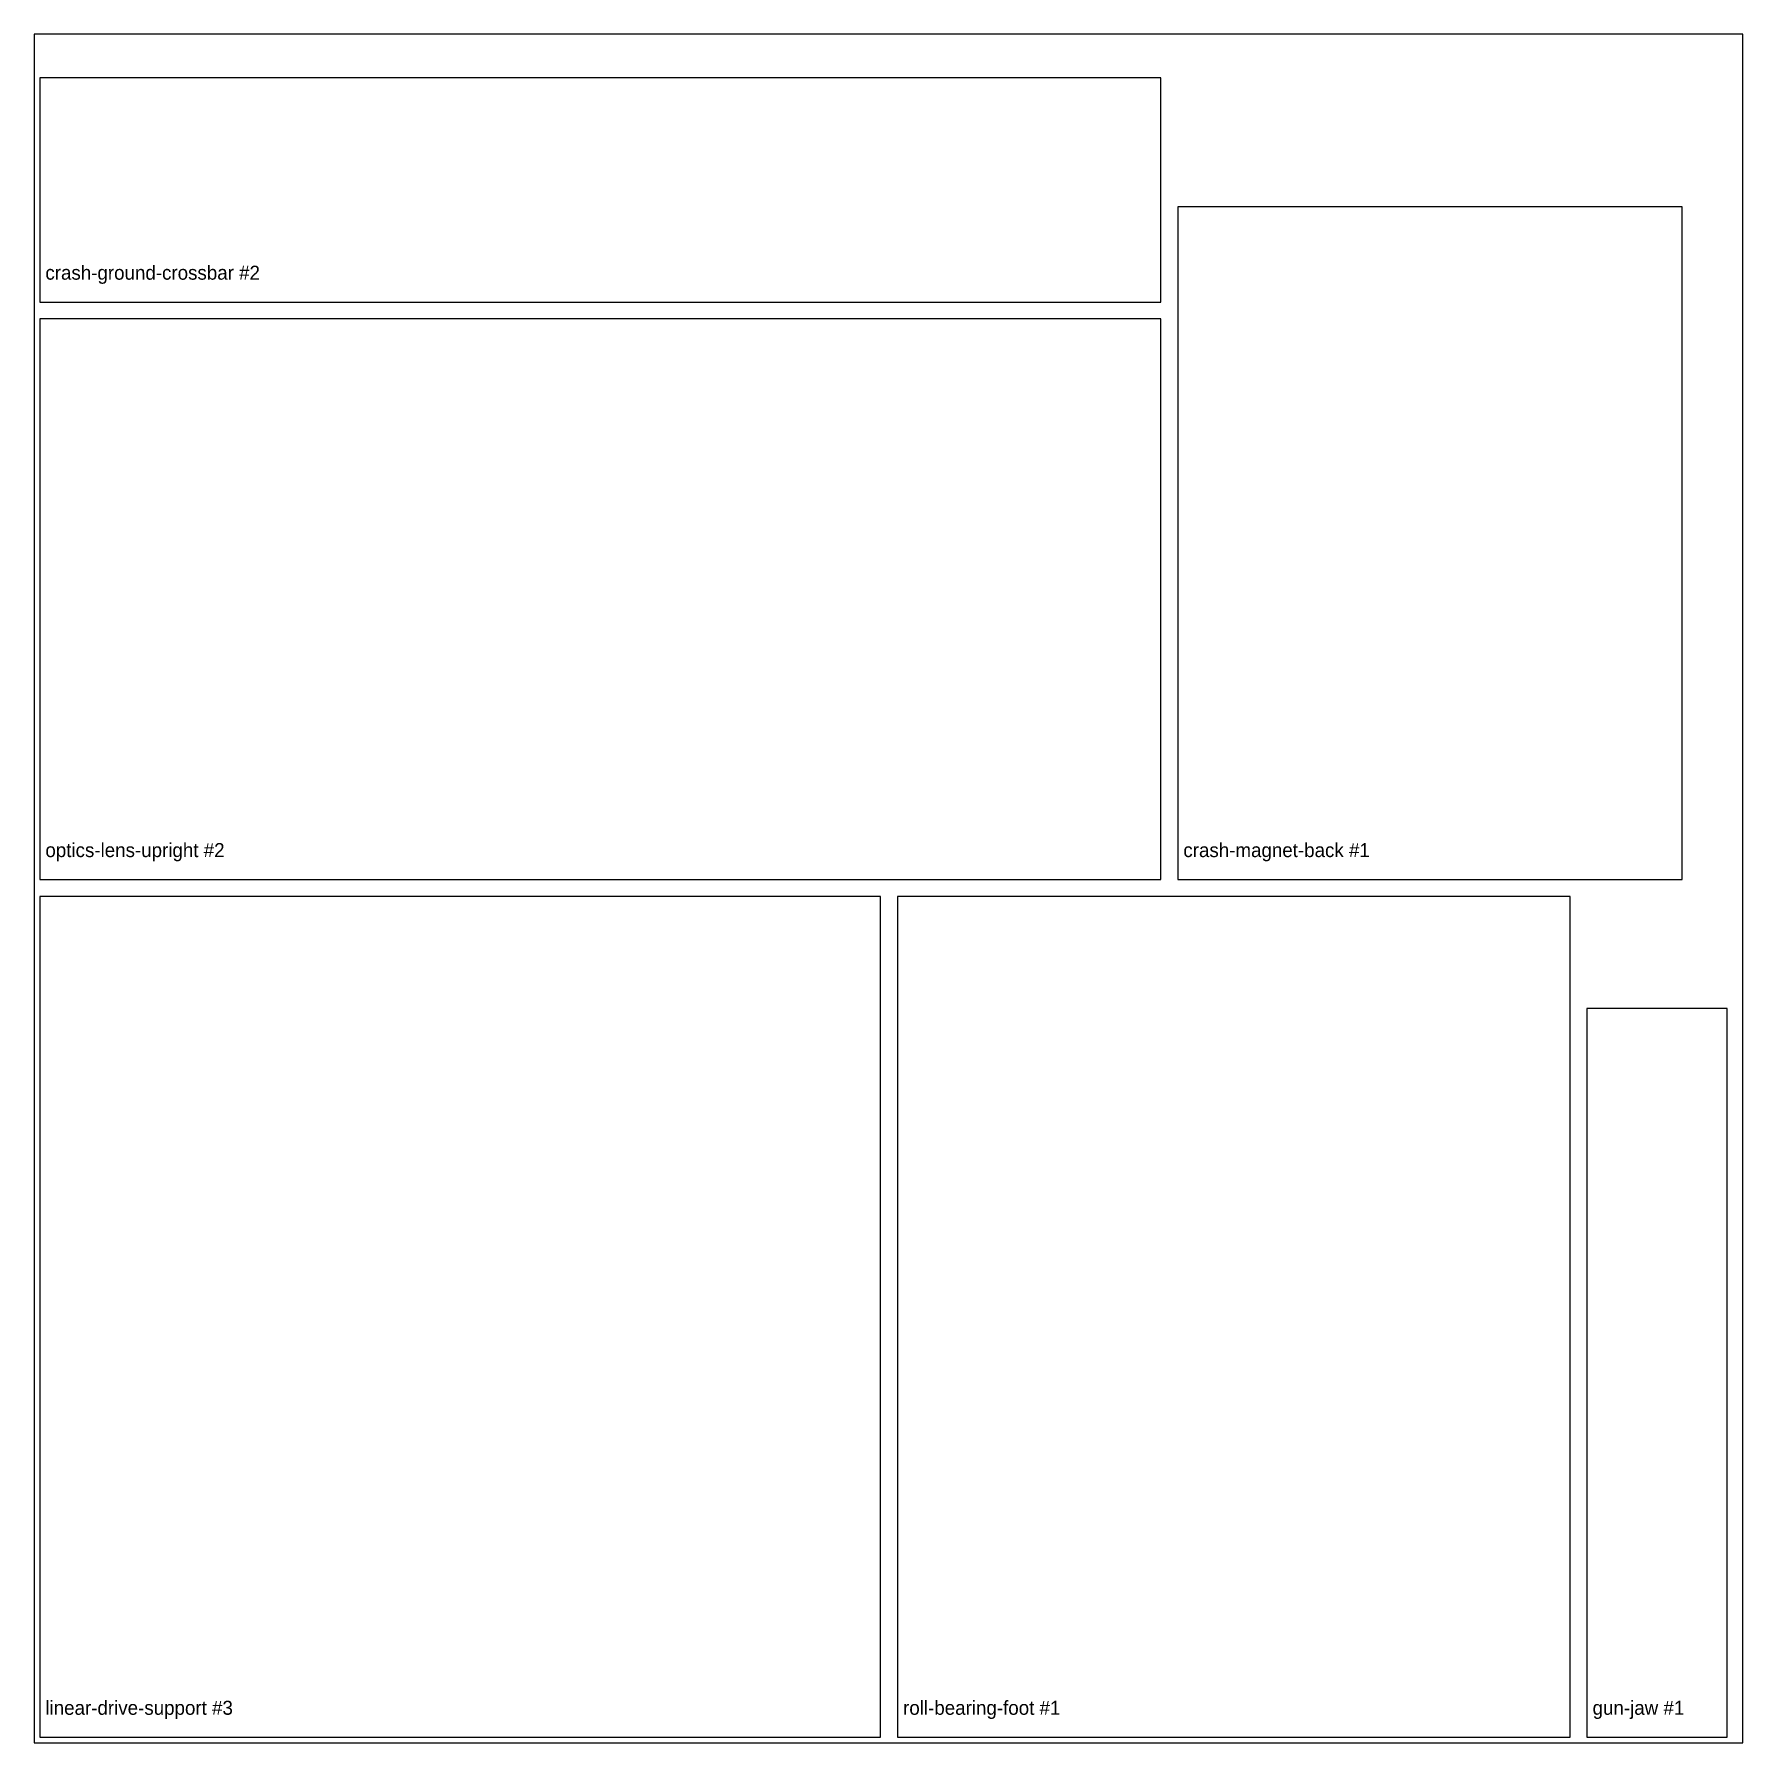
# Model space of a CAD drawing. Header units: millimetres. Extents: x 0 to 305, y 0 to 305.
import ezdxf

# ---------------------------------------------------------------- set-up
doc = ezdxf.new("R2010")
doc.units = ezdxf.units.MM

msp = doc.modelspace()

# ---------------------------------------------------------------- linework, layer by layer
for points in [[(0, 0), (304.8, 0), (304.8, 304.8), (0, 304.8)], [(1, 257), (201, 257), (201, 297), (1, 297)], [(204, 154), (294, 154), (294, 274), (204, 274)], [(1, 154), (201, 154), (201, 254), (1, 254)], [(1, 1), (151, 1), (151, 151), (1, 151)], [(154, 1), (274, 1), (274, 151), (154, 151)], [(277, 1), (302, 1), (302, 131), (277, 131)]]:
    msp.add_lwpolyline(points, close=True)

# ---------------------------------------------------------------- texts
for s, p in [('crash-ground-crossbar #2', (2, 261)), ('optics-lens-upright #2', (2, 158)), ('crash-magnet-back #1', (205, 158)), ('linear-drive-support #3', (2, 5)), ('roll-bearing-foot #1', (155, 5)), ('gun-jaw #1', (278, 5))]:
    msp.add_text(s, height=2.5).set_placement(p)

doc.saveas('drawing.dxf')
